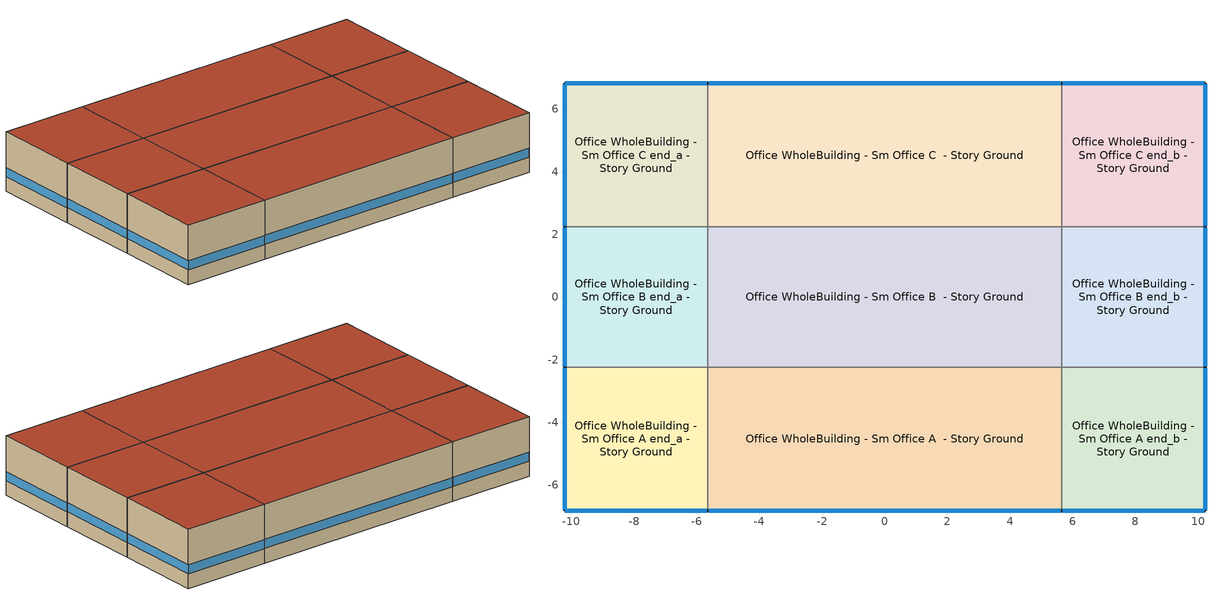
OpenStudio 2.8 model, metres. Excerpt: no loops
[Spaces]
Office WholeBuilding - Sm Office A end_a - Story Ground
 floor ground: -10.22,-6.82 -10.22,-2.24 -5.65,-2.24 -5.65,-6.82 z0
 wall outside: -10.22,-2.24 -10.22,-6.82 -5.65,-6.82 z0:3.05
 wall to Office WholeBuilding - Sm Office B end_a - Story Ground: -5.65,-2.24 -10.22,-2.24 z0:3.05
 wall to Office WholeBuilding - Sm Office A  - Story Ground: -5.65,-6.82 -5.65,-2.24 z0:3.05
 window: -10.2,-6.82 -5.68,-6.82 / -10.22,-2.27 -10.22,-6.79 z0.76:1.22
 roof outside: -5.65,-6.82 -5.65,-2.24 -10.22,-2.24 -10.22,-6.82 z3.05
Office WholeBuilding - Sm Office B end_a - Story Ground
 floor ground: -10.22,-2.24 -10.22,2.24 -5.65,2.24 -5.65,-2.24 z0
 wall outside: -10.22,2.24 -10.22,-2.24 z0:3.05
 wall to Office WholeBuilding - Sm Office C end_a - Story Ground: -5.65,2.24 -10.22,2.24 z0:3.05
 wall to Office WholeBuilding - Sm Office B  - Story Ground: -5.65,-2.24 -5.65,2.24 z0:3.05
 window: -10.22,2.22 -10.22,-2.22 z0.76:1.22
 roof outside: -5.65,-2.24 -5.65,2.24 -10.22,2.24 -10.22,-2.24 z3.05
Office WholeBuilding - Sm Office C end_a - Story Ground
 floor ground: -10.22,2.24 -10.22,6.82 -5.65,6.82 -5.65,2.24 z0
 wall outside: -5.65,6.82 -10.22,6.82 -10.22,2.24 z0:3.05
 wall to Office WholeBuilding - Sm Office C  - Story Ground: -5.65,2.24 -5.65,6.82 z0:3.05
 window: -5.68,6.82 -10.2,6.82 / -10.22,6.79 -10.22,2.27 z0.76:1.22
 roof outside: -5.65,2.24 -5.65,6.82 -10.22,6.82 -10.22,2.24 z3.05
Office WholeBuilding - Sm Office A  - Story Ground
 floor ground: -5.65,-6.82 -5.65,-2.24 5.65,-2.24 5.65,-6.82 z0
 wall outside: -5.65,-6.82 5.65,-6.82 z0:3.05
 wall to Office WholeBuilding - Sm Office B  - Story Ground: 5.65,-2.24 -5.65,-2.24 z0:3.05
 wall to Office WholeBuilding - Sm Office A end_b - Story Ground: 5.65,-6.82 5.65,-2.24 z0:3.05
 window: -5.63,-6.82 5.63,-6.82 z0.76:1.22
 roof outside: 5.65,-6.82 5.65,-2.24 -5.65,-2.24 -5.65,-6.82 z3.05
Office WholeBuilding - Sm Office B  - Story Ground
 floor ground: -5.65,-2.24 -5.65,2.24 5.65,2.24 5.65,-2.24 z0
 wall to Office WholeBuilding - Sm Office C  - Story Ground: 5.65,2.24 -5.65,2.24 z0:3.05
 wall to Office WholeBuilding - Sm Office B end_b - Story Ground: 5.65,-2.24 5.65,2.24 z0:3.05
 roof outside: 5.65,-2.24 5.65,2.24 -5.65,2.24 -5.65,-2.24 z3.05
Office WholeBuilding - Sm Office C  - Story Ground
 floor ground: -5.65,2.24 -5.65,6.82 5.65,6.82 5.65,2.24 z0
 wall outside: 5.65,6.82 -5.65,6.82 z0:3.05
 wall to Office WholeBuilding - Sm Office C end_b - Story Ground: 5.65,2.24 5.65,6.82 z0:3.05
 window: 5.63,6.82 -5.63,6.82 z0.76:1.22
 roof outside: 5.65,2.24 5.65,6.82 -5.65,6.82 -5.65,2.24 z3.05
Office WholeBuilding - Sm Office A end_b - Story Ground
 floor ground: 5.65,-6.82 5.65,-2.24 10.22,-2.24 10.22,-6.82 z0
 wall outside: 5.65,-6.82 10.22,-6.82 10.22,-2.24 z0:3.05
 wall to Office WholeBuilding - Sm Office B end_b - Story Ground: 10.22,-2.24 5.65,-2.24 z0:3.05
 window: 10.22,-6.79 10.22,-2.27 / 5.68,-6.82 10.2,-6.82 z0.76:1.22
 roof outside: 10.22,-6.82 10.22,-2.24 5.65,-2.24 5.65,-6.82 z3.05
Office WholeBuilding - Sm Office B end_b - Story Ground
 floor ground: 5.65,-2.24 5.65,2.24 10.22,2.24 10.22,-2.24 z0
 wall outside: 10.22,-2.24 10.22,2.24 z0:3.05
 wall to Office WholeBuilding - Sm Office C end_b - Story Ground: 10.22,2.24 5.65,2.24 z0:3.05
 window: 10.22,-2.22 10.22,2.22 z0.76:1.22
 roof outside: 10.22,-2.24 10.22,2.24 5.65,2.24 5.65,-2.24 z3.05
Office WholeBuilding - Sm Office C end_b - Story Ground
 floor ground: 5.65,2.24 5.65,6.82 10.22,6.82 10.22,2.24 z0
 wall outside: 10.22,2.24 10.22,6.82 5.65,6.82 z0:3.05
 window: 10.22,2.27 10.22,6.79 / 10.2,6.82 5.68,6.82 z0.76:1.22
 roof outside: 10.22,2.24 10.22,6.82 5.65,6.82 5.65,2.24 z3.05
[Site]
Denver Centennial  Golden   Nr_CO_USA: Latitude {deg}=39.74; Longitude {deg}=-105.18; Time Zone {hr}=-7; Elevation {m}=1829; Terrain=City
[Site:WaterMainsTemperature]
Calculation Method=Correlation; Annual Average Outdoor Air Temperature {C}=9.7; Maximum Difference In Monthly Average Outdoor Air Temperatures {deltaC}=22.8
[SizingPeriod:DesignDay] Barometric Pressure {Pa}=81198; Sky Clearness=0; Rain Indicator=0; Snow Indicator=0; Day of Month=21; Daylight Saving Time Indicator=0; Humidity Indicating Type=Wetbulb; Dry-Bulb Temperature Range Modifier Type=DefaultMultipliers
Name | Maximum Dry-Bulb Temperature {C} | Daily Dry-Bulb Temperature Range {deltaC} | Humidity Indicating Conditions at Maximum Dry-Bulb | Wind Speed {m/s} | Wind Direction {deg} | Month | Day Type | Solar Model Indicator | ASHRAE Taub | ASHRAE Taud
Denver Centennial  Golden   N Ann Clg .4% Condns DB=>MWB 1 | 33 | 15.2 | 15.7 | 4.9 | 0 | 7 | SummerDesignDay | ASHRAETau | 0.424 | 2.025
Denver Centennial  Golden   N Ann Clg .4% Condns WB=>MDB 1 | 27.3 | 15.2 | 18.4 | 4.9 | 0 | 7 | SummerDesignDay | ASHRAETau | 0.424 | 2.025
Denver Centennial  Golden   N Ann Htg 99.6% Condns DB 1 | -18.8 | 0 | -18.8 | 3 | 340 | 12 | WinterDesignDay | ASHRAEClearSky
[ClimateZones]
Climate Zone Institution Name 1=ASHRAE; Climate Zone Document Name 1=ANSI/ASHRAE Standard 169; Climate Zone Document Year 1=2006; Climate Zone Value 1=5B
[Building]
90.1-2004|SmallOffice: Default Construction Set=Res 90.1-2004 - Office - ASHRAE 169-2013-5B; Standards Building Type=Office
[Site:GroundTemperature:BuildingSurface]
19.527, 19.502, 19.536, 19.598, 20.002, 21.64, 22.225, 22.375, 21.449, 20.121, 19.802, 19.633
[DefaultConstructionSet]
Res 90.1-2004 - Office - ASHRAE 169-2013-5B: Default Exterior Surface Constructions=Default Surface Constructions 1; Default Interior Surface Constructions=Default Surface Constructions 2; Default Ground Contact Surface Constructions=Default Surface Constructions 3; Default Exterior SubSurface Constructions=Default Sub Surface Constructions 1; Default Interior SubSurface Constructions=Default Sub Surface Constructions 2; Interior Partition Construction=Typical Interior Partition
[DefaultSurfaceConstructions]
Name | Floor Construction | Wall Construction | Roof Ceiling Construction
Default Surface Constructions 1 | Typical Insulated Exterior Mass Floor R-11.49 | Typical Insulated Exterior Mass Wall R-8.13 | Typical IEAD Roof R-15.87
Default Surface Constructions 2 | Typical Interior Floor | Typical Interior Wall | Typical Interior Ceiling
Default Surface Constructions 3 | Typical Insulated Carpeted 6in Slab Floor | Typical Insulated Basement Mass Wall
[Construction]
Typical Insulated Exterior Mass Floor R-11.49: Typical Insulation R-8.93, 4 in. Normalweight Concrete Floor, Typical Carpet Pad
Typical Insulated Exterior Mass Wall R-8.13: 1IN Stucco, 8IN CONCRETE HW RefBldg, Typical Insulation R-5.74, 1/2IN Gypsum
Typical IEAD Roof R-15.87: Roof Membrane, Typical Insulation R-14.76, Metal Roof Surface
Typical Interior Floor: 100mm Normalweight concrete floor, CP02 CARPET PAD
Typical Interior Wall: G01 13mm gypsum board, G01 13mm gypsum board
Typical Interior Ceiling: CP02 CARPET PAD, 100mm Normalweight concrete floor
Typical Insulated Carpeted 6in Slab Floor: 6 in. Normalweight Concrete Floor, Typical Carpet Pad
Typical Insulated Basement Mass Wall: 8 in. Concrete Block Basement Wall
U 0.57 SHGC 0.49 Dbl Blue 6mm/6mm Air: BLUE 6MM, AIR 6MM, CLEAR 6MM
Typical Insulated Metal Door R-1.43: F08 Metal surface, Typical Insulation R-0.58
Typical Overhead Door: Typical Insulation
U 1.17 SHGC 0.49 Simple Glazing Skylight U-1.17 SHGC 0.0: U 1.17 SHGC 0.49 Simple Glazing U-1.17 SHGC 0.0
Typical Interior Window: Clear 3mm
Typical Interior Door; Typical Interior Partition: G05 25mm wood
InteriorFurnishings 1: Std Wood 6inch 1
[Material:NoMass] Roughness=Smooth; Thermal Absorptance=0.9; Solar Absorptance=0.7
Name | Thermal Resistance {m2-K/W} | Visible Absorptance
Typical Insulation R-8.93 | 1.57183 | 0.7
Typical Carpet Pad; CP02 CARPET PAD | 0.21648 | 0.8
Typical Insulation R-5.74 | 1.01115 | 0.7
Typical Insulation R-14.76 | 2.59864 | 0.7
Typical Insulation R-0.58 | 0.101875 | 0.7
Typical Insulation | 0.0282222 | 0.7
[Material]
Name | Roughness | Thickness {m} | Conductivity {W/m-K} | Density {kg/m3} | Specific Heat {J/kg-K} | Thermal Absorptance | Solar Absorptance | Visible Absorptance
4 in. Normalweight Concrete Floor | MediumRough | 0.1016 | 2.31 | 2322 | 832 | 0.9 | 0.7 | 0.7
1IN Stucco | Smooth | 0.0253 | 0.6918 | 1858 | 837 | 0.9 | 0.7 | 0.92
8IN CONCRETE HW RefBldg | Rough | 0.2032 | 1.311 | 2240 | 836.8 | 0.9 | 0.7 | 0.7
1/2IN Gypsum | Smooth | 0.0127 | 0.16 | 784.9 | 830 | 0.9 | 0.4 | 0.4
Roof Membrane | VeryRough | 0.0095 | 0.16 | 1121.29 | 1460 | 0.9 | 0.7 | 0.7
Metal Roof Surface; F08 Metal surface | Smooth | 0.0008 | 45.28 | 7824 | 500 | 0.9 | 0.7 | 0.7
100mm Normalweight concrete floor | MediumRough | 0.1016 | 2.31045 | 2322 | 832.557 |  | 0 | 0
G01 13mm gypsum board | Smooth | 0.0127 | 0.160031 | 800.001 | 1090.73 | 0.9 | 0.7 | 0.5
6 in. Normalweight Concrete Floor | MediumRough | 0.1524 | 2.31 | 2322 | 832 | 0.9 | 0.7 | 0.7
8 in. Concrete Block Basement Wall | MediumRough | 0.2032 | 1.326 | 1842 | 912 | 0.9 | 0.7 | 0.7
G05 25mm wood | MediumSmooth | 0.0254 | 0.15 | 608 | 1630 | 0.9 | 0.5 | 0.5
Std Wood 6inch 1 | MediumSmooth | 0.15 | 0.12 | 540 | 1210 | 0.9 | 0.7 | 0.7
[DefaultSubSurfaceConstructions]
Name | Fixed Window Construction | Operable Window Construction | Door Construction | Glass Door Construction | Overhead Door Construction | Skylight Construction | Tubular Daylight Dome Construction | Tubular Daylight Diffuser Construction
Default Sub Surface Constructions 1 | U 0.57 SHGC 0.49 Dbl Blue 6mm/6mm Air | U 0.57 SHGC 0.49 Dbl Blue 6mm/6mm Air | Typical Insulated Metal Door R-1.43 | U 0.57 SHGC 0.49 Dbl Blue 6mm/6mm Air | Typical Overhead Door | U 1.17 SHGC 0.49 Simple Glazing Skylight U-1.17 SHGC 0.0 | Typical Interior Window | Typical Interior Window
Default Sub Surface Constructions 2 | Typical Interior Window | Typical Interior Window | Typical Interior Door
[WindowMaterial:Glazing] Optical Data Type=SpectralAverage; Infrared Transmittance at Normal Incidence=0; Front Side Infrared Hemispherical Emissivity=0.84; Back Side Infrared Hemispherical Emissivity=0.84; Conductivity {W/m-K}=0.9; Dirt Correction Factor for Solar and Visible Transmittance=1; Solar Diffusing=No
Name | Thickness {m} | Solar Transmittance at Normal Incidence | Front Side Solar Reflectance at Normal Incidence | Back Side Solar Reflectance at Normal Incidence | Visible Transmittance at Normal Incidence | Front Side Visible Reflectance at Normal Incidence | Back Side Visible Reflectance at Normal Incidence
BLUE 6MM | 0.006 | 0.48 | 0.05 | 0.05 | 0.57 | 0.06 | 0.06
CLEAR 6MM | 0.006 | 0.775 | 0.071 | 0.071 | 0.881 | 0.08 | 0.08
Clear 3mm | 0.003 | 0.837 | 0.075 | 0.075 | 0.898 | 0.081 | 0.081
[WindowMaterial:Gas]
AIR 6MM: Gas Type=Air; Thickness {m}=0.0063
[WindowMaterial:SimpleGlazingSystem]
U 1.17 SHGC 0.49 Simple Glazing U-1.17 SHGC 0.0: U-Factor {W/m2-K}=6.64357; Solar Heat Gain Coefficient=0.49; Visible Transmittance=0.38
[SpaceType]
Office WholeBuilding - Sm Office - 90.1-2004: Default Schedule Set=Office WholeBuilding - Sm Office Schedule Set; Design Specification Outdoor Air Object=Office WholeBuilding - Sm Office Ventilation; Standards Building Type=Office; Standards Space Type=WholeBuilding - Sm Office
[BuildingStory]
Story Ground: Nominal Z Coordinate {m}=0; Nominal Floor to Floor Height {m}=3.048
[Space] Space Type=Office WholeBuilding - Sm Office - 90.1-2004; Building Story=Story Ground
Name | Thermal Zone
Office WholeBuilding - Sm Office A end_a - Story Ground | Zone Office WholeBuilding - Sm Office A end_a - Story Ground
Office WholeBuilding - Sm Office B end_a - Story Ground | Zone Office WholeBuilding - Sm Office B end_a - Story Ground
Office WholeBuilding - Sm Office C end_a - Story Ground | Zone Office WholeBuilding - Sm Office C end_a - Story Ground
Office WholeBuilding - Sm Office A  - Story Ground | Zone Office WholeBuilding - Sm Office A  - Story Ground
Office WholeBuilding - Sm Office B  - Story Ground | Zone Office WholeBuilding - Sm Office B  - Story Ground
Office WholeBuilding - Sm Office C  - Story Ground | Zone Office WholeBuilding - Sm Office C  - Story Ground
Office WholeBuilding - Sm Office A end_b - Story Ground | Zone Office WholeBuilding - Sm Office A end_b - Story Ground
Office WholeBuilding - Sm Office B end_b - Story Ground | Zone Office WholeBuilding - Sm Office B end_b - Story Ground
Office WholeBuilding - Sm Office C end_b - Story Ground | Zone Office WholeBuilding - Sm Office C end_b - Story Ground
[ThermalZone] Multiplier=1; Use Ideal Air Loads=No
Name | Thermostat
Zone Office WholeBuilding - Sm Office A end_a - Story Ground | Office WholeBuilding - Sm Office - 90.1-2004 Thermostat
Zone Office WholeBuilding - Sm Office B end_a - Story Ground | Office WholeBuilding - Sm Office - 90.1-2004 Thermostat 1
Zone Office WholeBuilding - Sm Office C end_a - Story Ground | Office WholeBuilding - Sm Office - 90.1-2004 Thermostat 3
Zone Office WholeBuilding - Sm Office A  - Story Ground | Office WholeBuilding - Sm Office - 90.1-2004 Thermostat 4
Zone Office WholeBuilding - Sm Office B  - Story Ground | Office WholeBuilding - Sm Office - 90.1-2004 Thermostat 6
Zone Office WholeBuilding - Sm Office C  - Story Ground | Office WholeBuilding - Sm Office - 90.1-2004 Thermostat 8
Zone Office WholeBuilding - Sm Office A end_b - Story Ground | Office WholeBuilding - Sm Office - 90.1-2004 Thermostat 2
Zone Office WholeBuilding - Sm Office B end_b - Story Ground | Office WholeBuilding - Sm Office - 90.1-2004 Thermostat 5
Zone Office WholeBuilding - Sm Office C end_b - Story Ground | Office WholeBuilding - Sm Office - 90.1-2004 Thermostat 7
[People:Definition]
Office WholeBuilding - Sm Office People Definition: Number of People Calculation Method=People/Area; People per Space Floor Area {person/m2}=0.0602779; Fraction Radiant=0.3; Enable ASHRAE 55 Comfort Warnings=Yes; Mean Radiant Temperature Calculation Type=ZoneAveraged; Thermal Comfort Model Type 1=Fanger
[People]
Office WholeBuilding - Sm Office People: People Definition=Office WholeBuilding - Sm Office People Definition; Space or SpaceType=Office WholeBuilding - Sm Office - 90.1-2004; Work Efficiency Schedule=Work Efficiency Schedule; Clothing Insulation Schedule=Clothing Schedule; Air Velocity Schedule=Air Velocity Schedule; Multiplier=1
[Lights:Definition]
Office WholeBuilding - Sm Office Lights Definition: Design Level Calculation Method=Watts/Area; Watts per Space Floor Area {W/m2}=10.7639; Fraction Radiant=0.7; Fraction Visible=0.2
[Lights]
Office WholeBuilding - Sm Office Lights: Lights Definition=Office WholeBuilding - Sm Office Lights Definition; Space or SpaceType=Office WholeBuilding - Sm Office - 90.1-2004; Fraction Replaceable=1
[ElectricEquipment:Definition]
Office WholeBuilding - Sm Office Elec Equip Definition: Design Level Calculation Method=Watts/Area; Watts per Space Floor Area {W/m2}=6.78126; Fraction Radiant=0.5
[ElectricEquipment]
Office WholeBuilding - Sm Office Elec Equip: Electric Equipment Definition=Office WholeBuilding - Sm Office Elec Equip Definition; Space or SpaceType=Office WholeBuilding - Sm Office - 90.1-2004
[DesignSpecification:OutdoorAir]
Office WholeBuilding - Sm Office Ventilation: Outdoor Air Method=Sum; Outdoor Air Flow per Person {m3/s-person}=0; Outdoor Air Flow per Floor Area {m3/s-m2}=0.000508; Outdoor Air Flow Rate {m3/s}=0; Outdoor Air Flow Air Changes per Hour {1/hr}=0
[DefaultScheduleSet]
Office WholeBuilding - Sm Office Schedule Set: Number of People Schedule=OfficeSmall BLDG_OCC_SCH; People Activity Level Schedule=OfficeSmall ACTIVITY_SCH; Lighting Schedule=OfficeSmall BLDG_LIGHT_SCH; Electric Equipment Schedule=OfficeSmall BLDG_EQUIP_SCH; Infiltration Schedule=OfficeSmall INFIL_QUARTER_ON_SCH
[SpaceInfiltration:DesignFlowRate] Schedule=Always On Discrete; Design Flow Rate Calculation Method=Flow/ExteriorArea; Constant Term Coefficient=0; Temperature Term Coefficient=0; Velocity Term Coefficient=0.224; Velocity Squared Term Coefficient=0
Name | Space or SpaceType | Flow per Exterior Surface Area {m3/s-m2}
Office WholeBuilding - Sm Office A  - Story Ground Infiltration | Office WholeBuilding - Sm Office A  - Story Ground | 0.000410093
Office WholeBuilding - Sm Office A end_a - Story Ground Infiltration | Office WholeBuilding - Sm Office A end_a - Story Ground | 0.000585847
Office WholeBuilding - Sm Office A end_b - Story Ground Infiltration | Office WholeBuilding - Sm Office A end_b - Story Ground | 0.000585847
Office WholeBuilding - Sm Office B end_a - Story Ground Infiltration | Office WholeBuilding - Sm Office B end_a - Story Ground | 0.000410093
Office WholeBuilding - Sm Office B end_b - Story Ground Infiltration | Office WholeBuilding - Sm Office B end_b - Story Ground | 0.000410093
Office WholeBuilding - Sm Office C  - Story Ground Infiltration | Office WholeBuilding - Sm Office C  - Story Ground | 0.000410093
Office WholeBuilding - Sm Office C end_a - Story Ground Infiltration | Office WholeBuilding - Sm Office C end_a - Story Ground | 0.000585847
Office WholeBuilding - Sm Office C end_b - Story Ground Infiltration | Office WholeBuilding - Sm Office C end_b - Story Ground | 0.000585847
[Exterior:Lights:Definition]
Name | Design Level {W}
Parking Areas and Drives Def (W/ft^2) | 0.15
Building Facades Def (W/ft^2) | 0.2
Main Entries Def (W/ft) | 30
Other Doors Def (W/ft) | 20
[Exterior:Lights] Control Option=AstronomicalClock
Name | Exterior Lights Definition | Schedule | Multiplier
Parking Areas and Drives | Parking Areas and Drives Def (W/ft^2) | Always On Discrete | 4860
Building Facades | Building Facades Def (W/ft^2) | Schedule Ruleset 1 | 2236.07
Main Entries | Main Entries Def (W/ft) | Always On Discrete | 8
Other Doors | Other Doors Def (W/ft) | Always On Discrete | 2.4
[ThermostatSetpoint:DualSetpoint] Heating Setpoint Temperature Schedule=OfficeSmall HTGSETP_SCH_NO_OPTIMUM; Cooling Setpoint Temperature Schedule=OfficeSmall CLGSETP_SCH_NO_OPTIMUM
Office WholeBuilding - Sm Office - 90.1-2004 Thermostat; Office WholeBuilding - Sm Office - 90.1-2004 Thermostat 1; Office WholeBuilding - Sm Office - 90.1-2004 Thermostat 2; Office WholeBuilding - Sm Office - 90.1-2004 Thermostat 3; Office WholeBuilding - Sm Office - 90.1-2004 Thermostat 4; Office WholeBuilding - Sm Office - 90.1-2004 Thermostat 5; Office WholeBuilding - Sm Office - 90.1-2004 Thermostat 6; Office WholeBuilding - Sm Office - 90.1-2004 Thermostat 7; Office WholeBuilding - Sm Office - 90.1-2004 Thermostat 8
[AvailabilityManager:NightCycle] Control Type=CycleOnAny; Thermostat Tolerance {deltaC}=1; Cycling Run Time {s}=1800
Availability Manager Night Cycle 1; Availability Manager Night Cycle 2; Availability Manager Night Cycle 3; Availability Manager Night Cycle 4; Availability Manager Night Cycle 5; Availability Manager Night Cycle 6; Availability Manager Night Cycle 7; Availability Manager Night Cycle 8; Availability Manager Night Cycle 9
[InternalMass:Definition]
Internal Mass Definition 2: Construction=InteriorFurnishings 1; Design Level Calculation Method=SurfaceArea/Area; Surface Area per Space Floor Area=2
[InternalMass] Internal Mass Definition=Internal Mass Definition 2; Multiplier=1
Name | Space or SpaceType
Office WholeBuilding - Sm Office A end_a - Story Ground Mass | Office WholeBuilding - Sm Office A end_a - Story Ground
Office WholeBuilding - Sm Office B end_a - Story Ground Mass | Office WholeBuilding - Sm Office B end_a - Story Ground
Office WholeBuilding - Sm Office A end_b - Story Ground Mass | Office WholeBuilding - Sm Office A end_b - Story Ground
Office WholeBuilding - Sm Office C end_a - Story Ground Mass | Office WholeBuilding - Sm Office C end_a - Story Ground
Office WholeBuilding - Sm Office A  - Story Ground Mass | Office WholeBuilding - Sm Office A  - Story Ground
Office WholeBuilding - Sm Office B end_b - Story Ground Mass | Office WholeBuilding - Sm Office B end_b - Story Ground
Office WholeBuilding - Sm Office B  - Story Ground Mass | Office WholeBuilding - Sm Office B  - Story Ground
Office WholeBuilding - Sm Office C end_b - Story Ground Mass | Office WholeBuilding - Sm Office C end_b - Story Ground
Office WholeBuilding - Sm Office C  - Story Ground Mass | Office WholeBuilding - Sm Office C  - Story Ground
[Schedule:Ruleset]
Name | Default Day Schedule | Summer Design Day Schedule | Winter Design Day Schedule
Clothing Schedule | Clothing Schedule Default Winter Clothes
Air Velocity Schedule | Air Velocity Schedule Default
Work Efficiency Schedule | Work Efficiency Schedule Default
OfficeSmall BLDG_OCC_SCH | OfficeSmall BLDG_OCC_SCH Default | OfficeSmall BLDG_OCC_SCH Summer Design Day | OfficeSmall BLDG_OCC_SCH Winter Design Day
OfficeSmall ACTIVITY_SCH | OfficeSmall ACTIVITY_SCH Default | OfficeSmall ACTIVITY_SCH Summer Design Day | OfficeSmall ACTIVITY_SCH Winter Design Day
OfficeSmall BLDG_LIGHT_SCH | OfficeSmall BLDG_LIGHT_SCH Default | OfficeSmall BLDG_LIGHT_SCH Summer Design Day | OfficeSmall BLDG_LIGHT_SCH Winter Design Day
OfficeSmall BLDG_EQUIP_SCH | OfficeSmall BLDG_EQUIP_SCH Default | OfficeSmall BLDG_EQUIP_SCH Summer Design Day | OfficeSmall BLDG_EQUIP_SCH Winter Design Day
OfficeSmall INFIL_QUARTER_ON_SCH | OfficeSmall INFIL_QUARTER_ON_SCH Default | OfficeSmall INFIL_QUARTER_ON_SCH Summer Design Day | OfficeSmall INFIL_QUARTER_ON_SCH Winter Design Day
Schedule Ruleset 1 | Schedule Day 11
OfficeSmall HTGSETP_SCH_NO_OPTIMUM | OfficeSmall HTGSETP_SCH_NO_OPTIMUM Default | OfficeSmall HTGSETP_SCH_NO_OPTIMUM Summer Design Day | OfficeSmall HTGSETP_SCH_NO_OPTIMUM Winter Design Day
OfficeSmall CLGSETP_SCH_NO_OPTIMUM | OfficeSmall CLGSETP_SCH_NO_OPTIMUM Default | OfficeSmall CLGSETP_SCH_NO_OPTIMUM Summer Design Day | OfficeSmall CLGSETP_SCH_NO_OPTIMUM Winter Design Day
[Schedule:Day]
Clothing Schedule Default Winter Clothes; OfficeSmall BLDG_OCC_SCH Summer Design Day; OfficeSmall BLDG_LIGHT_SCH Summer Design Day; OfficeSmall BLDG_EQUIP_SCH Summer Design Day; OfficeSmall INFIL_QUARTER_ON_SCH Default: 24, 0, 1
Clothing Schedule Summer Clothes: 24, 0, 0.5
Air Velocity Schedule Default; OfficeSmall BLDG_EQUIP_SCH Wknd Day: 24, 0, 0.2
Work Efficiency Schedule Default; OfficeSmall BLDG_OCC_SCH Default; OfficeSmall BLDG_OCC_SCH Winter Design Day; OfficeSmall BLDG_LIGHT_SCH Winter Design Day; OfficeSmall BLDG_EQUIP_SCH Winter Design Day: 24, 0, 0
OfficeSmall BLDG_OCC_SCH Wkdy Day: 6, 0, 0, 7, 0, 0.11, 8, 0, 0.21, 12, 0, 1, 13, 0, 0.53, 17, 0, 1, 18, 0, 0.32, 22, 0, 0.11, 23, 0, 0.05, 24, 0, 0
OfficeSmall ACTIVITY_SCH Default; OfficeSmall ACTIVITY_SCH Winter Design Day; OfficeSmall ACTIVITY_SCH Summer Design Day: 24, 0, 120
OfficeSmall BLDG_LIGHT_SCH Default; OfficeSmall BLDG_LIGHT_SCH Default|Wkdy Day: 5, 0, 0.18, 7, 0, 0.23, 8, 0, 0.42, 12, 0, 0.9, 13, 0, 0.8, 17, 0, 0.9, 18, 0, 0.61, 20, 0, 0.42, 22, 0, 0.32, 23, 0, 0.23, 24, 0, 0.18
OfficeSmall BLDG_LIGHT_SCH Wknd Day: 24, 0, 0.18
OfficeSmall BLDG_EQUIP_SCH Default; OfficeSmall BLDG_EQUIP_SCH Default|Wkdy Day: 8, 0, 0.5, 12, 0, 1, 13, 0, 0.94, 17, 0, 1, 18, 0, 0.5, 24, 0, 0.2
OfficeSmall INFIL_QUARTER_ON_SCH Summer Design Day; OfficeSmall INFIL_QUARTER_ON_SCH SmrDsn|Wkdy Day: 7, 0, 1, 19, 0, 0.25, 24, 0, 1
OfficeSmall INFIL_QUARTER_ON_SCH Winter Design Day; OfficeSmall INFIL_QUARTER_ON_SCH WntrDsn|Sat Day: 7, 0, 1, 18, 0, 0.25, 24, 0, 1
Schedule Day 11: 6, 0, 0, 24, 0, 1
OfficeSmall HTGSETP_SCH_NO_OPTIMUM Default; OfficeSmall HTGSETP_SCH_NO_OPTIMUM Summer Design Day: 24, 0, 15.56
OfficeSmall HTGSETP_SCH_NO_OPTIMUM Wkdy Day: 6, 0, 15.56, 19, 0, 21.11, 24, 0, 15.56
OfficeSmall HTGSETP_SCH_NO_OPTIMUM Winter Design Day: 24, 0, 21.11
OfficeSmall CLGSETP_SCH_NO_OPTIMUM Default; OfficeSmall CLGSETP_SCH_NO_OPTIMUM Winter Design Day: 24, 0, 29.44
OfficeSmall CLGSETP_SCH_NO_OPTIMUM Summer Design Day: 24, 0, 23.89
OfficeSmall CLGSETP_SCH_NO_OPTIMUM Wkdy Day: 6, 0, 29.44, 18, 0, 23.89, 24, 0, 29.44
[Schedule:Rule] Date Specification Type=DateRange; Start Day=1
Name | Schedule Ruleset | Rule Order | Day Schedule | Start Month | End Month | End Day | Apply Monday | Apply Tuesday | Apply Wednesday | Apply Thursday | Apply Friday | Apply Sunday | Apply Saturday
Schedule Rule 1 | Clothing Schedule | 0 | Clothing Schedule Summer Clothes | 5 | 9 | 30
Schedule Rule 2 | OfficeSmall BLDG_OCC_SCH | 0 | OfficeSmall BLDG_OCC_SCH Wkdy Day | 1 | 12 | 31 | Yes | Yes | Yes | Yes | Yes
Schedule Rule 3 | OfficeSmall BLDG_LIGHT_SCH | 1 | OfficeSmall BLDG_LIGHT_SCH Default|Wkdy Day | 1 | 12 | 31 | Yes | Yes | Yes | Yes | Yes
Schedule Rule 4 | OfficeSmall BLDG_LIGHT_SCH | 0 | OfficeSmall BLDG_LIGHT_SCH Wknd Day | 1 | 12 | 31 |  |  |  |  |  | Yes | Yes
Schedule Rule 5 | OfficeSmall BLDG_EQUIP_SCH | 1 | OfficeSmall BLDG_EQUIP_SCH Default|Wkdy Day | 1 | 12 | 31 | Yes | Yes | Yes | Yes | Yes
Schedule Rule 6 | OfficeSmall BLDG_EQUIP_SCH | 0 | OfficeSmall BLDG_EQUIP_SCH Wknd Day | 1 | 12 | 31 |  |  |  |  |  | Yes | Yes
Schedule Rule 7 | OfficeSmall INFIL_QUARTER_ON_SCH | 1 | OfficeSmall INFIL_QUARTER_ON_SCH SmrDsn|Wkdy Day | 1 | 12 | 31 | Yes | Yes | Yes | Yes | Yes
Schedule Rule 8 | OfficeSmall INFIL_QUARTER_ON_SCH | 0 | OfficeSmall INFIL_QUARTER_ON_SCH WntrDsn|Sat Day | 1 | 12 | 31 |  |  |  |  |  |  | Yes
Schedule Rule 10 | OfficeSmall HTGSETP_SCH_NO_OPTIMUM | 0 | OfficeSmall HTGSETP_SCH_NO_OPTIMUM Wkdy Day | 1 | 12 | 31 | Yes | Yes | Yes | Yes | Yes
Schedule Rule 11 | OfficeSmall CLGSETP_SCH_NO_OPTIMUM | 0 | OfficeSmall CLGSETP_SCH_NO_OPTIMUM Wkdy Day | 1 | 12 | 31 | Yes | Yes | Yes | Yes | Yes
[Schedule:Constant]
Always On Discrete: Value=1
